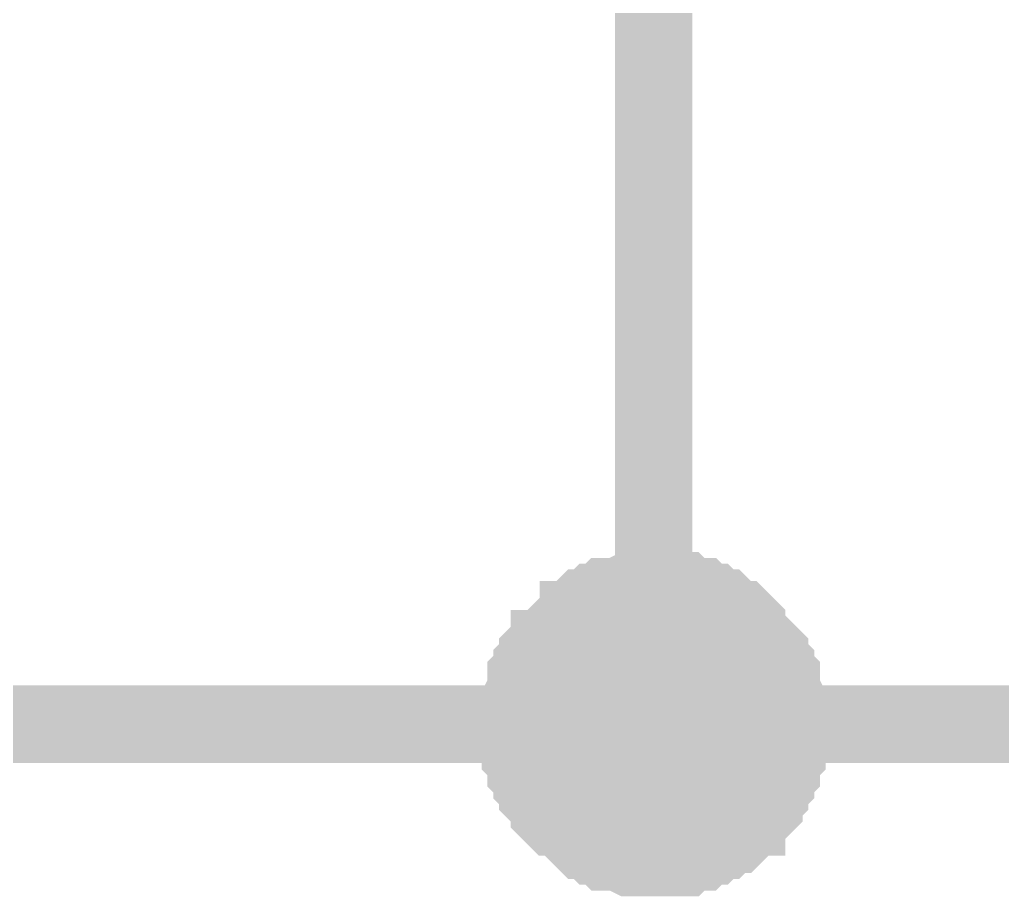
# Model space of a CAD drawing. Header units: millimetres. Extents: x 0 to 841, y 0 to 594.
# Drawn here: x 500.058 to 503.855, y 348.321 to 351.708 of the extents above; entities that cross this region are included whole.
import ezdxf

# ---------------------------------------------------------------- set-up
doc = ezdxf.new("R2010")
doc.units = ezdxf.units.MM
doc.layers.add('Sheet', color=255, linetype='Continuous')

msp = doc.modelspace()

# ---------------------------------------------------------------- linework, layer by layer
at = {"layer": 'Sheet', "color": 18, "true_color": 0x000000, "const_width": 0.2997}
for points in [[(425.0025, 368.9878), (502.5078, 368.9878), (502.5078, 358.9758), (502.5078, 353.981), (502.5078, 348.9862), (497.5125, 348.9862)], [(507.5031, 358.9758), (507.5031, 348.9862), (502.5078, 348.9862)], [(501.9926, 348.9862), (501.9926, 349.0086), (501.9926, 349.031), (501.9926, 349.0534), (501.9926, 349.0758), (502.015, 349.1206), (502.015, 349.143), (502.015, 349.1654), (502.0374, 349.1878), (502.0374, 349.2102), (502.0598, 349.2326), (502.0598, 349.255), (502.0822, 349.2774), (502.1046, 349.2774), (502.1046, 349.2998), (502.127, 349.3222), (502.1494, 349.3446), (502.1718, 349.367), (502.1942, 349.3894), (502.2166, 349.3894), (502.2166, 349.4118), (502.239, 349.4342), (502.2614, 349.4342), (502.2838, 349.4566), (502.3062, 349.4566), (502.3286, 349.479), (502.351, 349.479), (502.3734, 349.479), (502.4182, 349.5014), (502.4406, 349.5014), (502.463, 349.5014), (502.4854, 349.5014), (502.5078, 349.5014)], [(501.9926, 348.9862), (501.9926, 349.0086), (501.9926, 349.031), (501.9926, 349.0534), (501.9926, 349.0758), (502.015, 349.1206), (502.015, 349.143), (502.015, 349.1654), (502.0374, 349.1878), (502.0374, 349.2102), (502.0598, 349.2326), (502.0598, 349.255), (502.0822, 349.2774), (502.1046, 349.2774), (502.1046, 349.2998), (502.127, 349.3222), (502.1494, 349.3446), (502.1718, 349.367), (502.1942, 349.3894), (502.2166, 349.3894), (502.2166, 349.4118), (502.239, 349.4342), (502.2614, 349.4342), (502.2838, 349.4566), (502.3062, 349.4566), (502.3286, 349.479), (502.351, 349.479), (502.3734, 349.479), (502.4182, 349.5014), (502.4406, 349.5014), (502.463, 349.5014), (502.4854, 349.5014), (502.5078, 349.5014)], [(501.9926, 348.9862), (501.9926, 349.0086), (501.9926, 349.031), (501.9926, 349.0534), (501.9926, 349.0758), (502.015, 349.1206), (502.015, 349.143), (502.015, 349.1654), (502.0374, 349.1878), (502.0374, 349.2102), (502.0598, 349.2326), (502.0598, 349.255), (502.0822, 349.2774), (502.1046, 349.2774), (502.1046, 349.2998), (502.127, 349.3222), (502.1494, 349.3446), (502.1718, 349.367), (502.1942, 349.3894), (502.2166, 349.3894), (502.2166, 349.4118), (502.239, 349.4342), (502.2614, 349.4342), (502.2838, 349.4566), (502.3062, 349.4566), (502.3286, 349.479), (502.351, 349.479), (502.3734, 349.479), (502.4182, 349.5014), (502.4406, 349.5014), (502.463, 349.5014), (502.4854, 349.5014), (502.5078, 349.5014)], [(501.9926, 348.9862), (501.9926, 349.0086), (501.9926, 349.031), (501.9926, 349.0534), (501.9926, 349.0758), (502.015, 349.1206), (502.015, 349.143), (502.015, 349.1654), (502.0374, 349.1878), (502.0374, 349.2102), (502.0598, 349.2326), (502.0598, 349.255), (502.0822, 349.2774), (502.1046, 349.2774), (502.1046, 349.2998), (502.127, 349.3222), (502.1494, 349.3446), (502.1718, 349.367), (502.1942, 349.3894), (502.2166, 349.3894), (502.2166, 349.4118), (502.239, 349.4342), (502.2614, 349.4342), (502.2838, 349.4566), (502.3062, 349.4566), (502.3286, 349.479), (502.351, 349.479), (502.3734, 349.479), (502.4182, 349.5014), (502.4406, 349.5014), (502.463, 349.5014), (502.4854, 349.5014), (502.5078, 349.5014)], [(501.9926, 348.9862), (501.9926, 349.0086), (501.9926, 349.031), (501.9926, 349.0534), (501.9926, 349.0758), (502.015, 349.1206), (502.015, 349.143), (502.015, 349.1654), (502.0374, 349.1878), (502.0374, 349.2102), (502.0598, 349.2326), (502.0598, 349.255), (502.0822, 349.2774), (502.1046, 349.2774), (502.1046, 349.2998), (502.127, 349.3222), (502.1494, 349.3446), (502.1718, 349.367), (502.1942, 349.3894), (502.2166, 349.3894), (502.2166, 349.4118), (502.239, 349.4342), (502.2614, 349.4342), (502.2838, 349.4566), (502.3062, 349.4566), (502.3286, 349.479), (502.351, 349.479), (502.3734, 349.479), (502.4182, 349.5014), (502.4406, 349.5014), (502.463, 349.5014), (502.4854, 349.5014), (502.5078, 349.5014)], [(501.9926, 348.9862), (501.9926, 349.0086), (501.9926, 349.031), (501.9926, 349.0534), (501.9926, 349.0758), (502.015, 349.1206), (502.015, 349.143), (502.015, 349.1654), (502.0374, 349.1878), (502.0374, 349.2102), (502.0598, 349.2326), (502.0598, 349.255), (502.0822, 349.2774), (502.1046, 349.2774), (502.1046, 349.2998), (502.127, 349.3222), (502.1494, 349.3446), (502.1718, 349.367), (502.1942, 349.3894), (502.2166, 349.3894), (502.2166, 349.4118), (502.239, 349.4342), (502.2614, 349.4342), (502.2838, 349.4566), (502.3062, 349.4566), (502.3286, 349.479), (502.351, 349.479), (502.3734, 349.479), (502.4182, 349.5014), (502.4406, 349.5014), (502.463, 349.5014), (502.4854, 349.5014), (502.5078, 349.5014)], [(501.9926, 348.9862), (501.9926, 349.0086), (501.9926, 349.031), (501.9926, 349.0534), (501.9926, 349.0758), (502.015, 349.1206), (502.015, 349.143), (502.015, 349.1654), (502.0374, 349.1878), (502.0374, 349.2102), (502.0598, 349.2326), (502.0598, 349.255), (502.0822, 349.2774), (502.1046, 349.2774), (502.1046, 349.2998), (502.127, 349.3222), (502.1494, 349.3446), (502.1718, 349.367), (502.1942, 349.3894), (502.2166, 349.3894), (502.2166, 349.4118), (502.239, 349.4342), (502.2614, 349.4342), (502.2838, 349.4566), (502.3062, 349.4566), (502.3286, 349.479), (502.351, 349.479), (502.3734, 349.479), (502.4182, 349.5014), (502.4406, 349.5014), (502.463, 349.5014), (502.4854, 349.5014), (502.5078, 349.5014)], [(501.9926, 348.9862), (501.9926, 349.0086), (501.9926, 349.031), (501.9926, 349.0534), (501.9926, 349.0758), (502.015, 349.1206), (502.015, 349.143), (502.015, 349.1654), (502.0374, 349.1878), (502.0374, 349.2102), (502.0598, 349.2326), (502.0598, 349.255), (502.0822, 349.2774), (502.1046, 349.2774), (502.1046, 349.2998), (502.127, 349.3222), (502.1494, 349.3446), (502.1718, 349.367), (502.1942, 349.3894), (502.2166, 349.3894), (502.2166, 349.4118), (502.239, 349.4342), (502.2614, 349.4342), (502.2838, 349.4566), (502.3062, 349.4566), (502.3286, 349.479), (502.351, 349.479), (502.3734, 349.479), (502.4182, 349.5014), (502.4406, 349.5014), (502.463, 349.5014), (502.4854, 349.5014), (502.5078, 349.5014)], [(502.5078, 349.5014), (502.5078, 349.5014)], [(502.5078, 349.5014), (502.5302, 349.5014), (502.5526, 349.5014), (502.5974, 349.5014), (502.6198, 349.5014), (502.6422, 349.479), (502.6646, 349.479), (502.687, 349.479), (502.7094, 349.4566), (502.7318, 349.4566), (502.7542, 349.4342), (502.7766, 349.4342), (502.799, 349.4118), (502.8214, 349.3894), (502.8438, 349.3894), (502.8662, 349.367), (502.8662, 349.3446), (502.8886, 349.3222), (502.911, 349.2998), (502.9334, 349.2774), (502.9334, 349.2774), (502.9558, 349.255), (502.9558, 349.2326), (502.9782, 349.2102), (502.9782, 349.1878), (503.0006, 349.1654), (503.0006, 349.143), (503.0006, 349.1206), (503.023, 349.0758), (503.023, 349.0534), (503.023, 349.031), (503.023, 349.0086), (503.023, 348.9862)], [(502.5078, 349.5014), (502.5078, 349.5014)], [(502.5078, 349.5014), (502.5302, 349.5014), (502.5526, 349.5014), (502.5974, 349.5014), (502.6198, 349.5014), (502.6422, 349.479), (502.6646, 349.479), (502.687, 349.479), (502.7094, 349.4566), (502.7318, 349.4566), (502.7542, 349.4342), (502.7766, 349.4342), (502.799, 349.4118), (502.8214, 349.3894), (502.8438, 349.3894), (502.8662, 349.367), (502.8662, 349.3446), (502.8886, 349.3222), (502.911, 349.2998), (502.9334, 349.2774), (502.9334, 349.2774), (502.9558, 349.255), (502.9558, 349.2326), (502.9782, 349.2102), (502.9782, 349.1878), (503.0006, 349.1654), (503.0006, 349.143), (503.0006, 349.1206), (503.023, 349.0758), (503.023, 349.0534), (503.023, 349.031), (503.023, 349.0086), (503.023, 348.9862)], [(502.5078, 349.5014), (502.5078, 349.5014)], [(502.5078, 349.5014), (502.5302, 349.5014), (502.5526, 349.5014), (502.5974, 349.5014), (502.6198, 349.5014), (502.6422, 349.479), (502.6646, 349.479), (502.687, 349.479), (502.7094, 349.4566), (502.7318, 349.4566), (502.7542, 349.4342), (502.7766, 349.4342), (502.799, 349.4118), (502.8214, 349.3894), (502.8438, 349.3894), (502.8662, 349.367), (502.8662, 349.3446), (502.8886, 349.3222), (502.911, 349.2998), (502.9334, 349.2774), (502.9334, 349.2774), (502.9558, 349.255), (502.9558, 349.2326), (502.9782, 349.2102), (502.9782, 349.1878), (503.0006, 349.1654), (503.0006, 349.143), (503.0006, 349.1206), (503.023, 349.0758), (503.023, 349.0534), (503.023, 349.031), (503.023, 349.0086), (503.023, 348.9862)], [(502.5078, 349.5014), (502.5078, 349.5014)], [(502.5078, 349.5014), (502.5302, 349.5014), (502.5526, 349.5014), (502.5974, 349.5014), (502.6198, 349.5014), (502.6422, 349.479), (502.6646, 349.479), (502.687, 349.479), (502.7094, 349.4566), (502.7318, 349.4566), (502.7542, 349.4342), (502.7766, 349.4342), (502.799, 349.4118), (502.8214, 349.3894), (502.8438, 349.3894), (502.8662, 349.367), (502.8662, 349.3446), (502.8886, 349.3222), (502.911, 349.2998), (502.9334, 349.2774), (502.9334, 349.2774), (502.9558, 349.255), (502.9558, 349.2326), (502.9782, 349.2102), (502.9782, 349.1878), (503.0006, 349.1654), (503.0006, 349.143), (503.0006, 349.1206), (503.023, 349.0758), (503.023, 349.0534), (503.023, 349.031), (503.023, 349.0086), (503.023, 348.9862)], [(502.5078, 349.5014), (502.5078, 349.5014)], [(502.5078, 349.5014), (502.5302, 349.5014), (502.5526, 349.5014), (502.5974, 349.5014), (502.6198, 349.5014), (502.6422, 349.479), (502.6646, 349.479), (502.687, 349.479), (502.7094, 349.4566), (502.7318, 349.4566), (502.7542, 349.4342), (502.7766, 349.4342), (502.799, 349.4118), (502.8214, 349.3894), (502.8438, 349.3894), (502.8662, 349.367), (502.8662, 349.3446), (502.8886, 349.3222), (502.911, 349.2998), (502.9334, 349.2774), (502.9334, 349.2774), (502.9558, 349.255), (502.9558, 349.2326), (502.9782, 349.2102), (502.9782, 349.1878), (503.0006, 349.1654), (503.0006, 349.143), (503.0006, 349.1206), (503.023, 349.0758), (503.023, 349.0534), (503.023, 349.031), (503.023, 349.0086), (503.023, 348.9862)], [(502.5078, 349.5014), (502.5078, 349.5014)], [(502.5078, 349.5014), (502.5302, 349.5014), (502.5526, 349.5014), (502.5974, 349.5014), (502.6198, 349.5014), (502.6422, 349.479), (502.6646, 349.479), (502.687, 349.479), (502.7094, 349.4566), (502.7318, 349.4566), (502.7542, 349.4342), (502.7766, 349.4342), (502.799, 349.4118), (502.8214, 349.3894), (502.8438, 349.3894), (502.8662, 349.367), (502.8662, 349.3446), (502.8886, 349.3222), (502.911, 349.2998), (502.9334, 349.2774), (502.9334, 349.2774), (502.9558, 349.255), (502.9558, 349.2326), (502.9782, 349.2102), (502.9782, 349.1878), (503.0006, 349.1654), (503.0006, 349.143), (503.0006, 349.1206), (503.023, 349.0758), (503.023, 349.0534), (503.023, 349.031), (503.023, 349.0086), (503.023, 348.9862)], [(502.5078, 349.5014), (502.5078, 349.5014)], [(502.5078, 349.5014), (502.5302, 349.5014), (502.5526, 349.5014), (502.5974, 349.5014), (502.6198, 349.5014), (502.6422, 349.479), (502.6646, 349.479), (502.687, 349.479), (502.7094, 349.4566), (502.7318, 349.4566), (502.7542, 349.4342), (502.7766, 349.4342), (502.799, 349.4118), (502.8214, 349.3894), (502.8438, 349.3894), (502.8662, 349.367), (502.8662, 349.3446), (502.8886, 349.3222), (502.911, 349.2998), (502.9334, 349.2774), (502.9334, 349.2774), (502.9558, 349.255), (502.9558, 349.2326), (502.9782, 349.2102), (502.9782, 349.1878), (503.0006, 349.1654), (503.0006, 349.143), (503.0006, 349.1206), (503.023, 349.0758), (503.023, 349.0534), (503.023, 349.031), (503.023, 349.0086), (503.023, 348.9862)], [(502.5078, 349.5014), (502.5078, 349.5014)], [(502.5078, 349.5014), (502.5302, 349.5014), (502.5526, 349.5014), (502.5974, 349.5014), (502.6198, 349.5014), (502.6422, 349.479), (502.6646, 349.479), (502.687, 349.479), (502.7094, 349.4566), (502.7318, 349.4566), (502.7542, 349.4342), (502.7766, 349.4342), (502.799, 349.4118), (502.8214, 349.3894), (502.8438, 349.3894), (502.8662, 349.367), (502.8662, 349.3446), (502.8886, 349.3222), (502.911, 349.2998), (502.9334, 349.2774), (502.9334, 349.2774), (502.9558, 349.255), (502.9558, 349.2326), (502.9782, 349.2102), (502.9782, 349.1878), (503.0006, 349.1654), (503.0006, 349.143), (503.0006, 349.1206), (503.023, 349.0758), (503.023, 349.0534), (503.023, 349.031), (503.023, 349.0086), (503.023, 348.9862)], [(502.5078, 348.471), (502.4854, 348.471), (502.463, 348.471), (502.4406, 348.471), (502.4182, 348.471), (502.3734, 348.4934), (502.351, 348.4934), (502.3286, 348.4934), (502.3062, 348.5158), (502.2838, 348.5158), (502.2614, 348.5382), (502.239, 348.5382), (502.2166, 348.5606), (502.2166, 348.5606), (502.1942, 348.583), (502.1718, 348.6054), (502.1494, 348.6278), (502.127, 348.6278), (502.1046, 348.6502), (502.1046, 348.6726), (502.0822, 348.695), (502.0598, 348.7174), (502.0598, 348.7398), (502.0374, 348.7622), (502.0374, 348.7846), (502.015, 348.807), (502.015, 348.8294), (502.015, 348.8518), (501.9926, 348.8742), (501.9926, 348.8966), (501.9926, 348.9414), (501.9926, 348.9638), (501.9926, 348.9862)], [(501.9926, 348.9862), (501.9926, 348.9862)], [(502.5078, 348.471), (502.4854, 348.471), (502.463, 348.471), (502.4406, 348.471), (502.4182, 348.471), (502.3734, 348.4934), (502.351, 348.4934), (502.3286, 348.4934), (502.3062, 348.5158), (502.2838, 348.5158), (502.2614, 348.5382), (502.239, 348.5382), (502.2166, 348.5606), (502.2166, 348.5606), (502.1942, 348.583), (502.1718, 348.6054), (502.1494, 348.6278), (502.127, 348.6278), (502.1046, 348.6502), (502.1046, 348.6726), (502.0822, 348.695), (502.0598, 348.7174), (502.0598, 348.7398), (502.0374, 348.7622), (502.0374, 348.7846), (502.015, 348.807), (502.015, 348.8294), (502.015, 348.8518), (501.9926, 348.8742), (501.9926, 348.8966), (501.9926, 348.9414), (501.9926, 348.9638), (501.9926, 348.9862)], [(501.9926, 348.9862), (501.9926, 348.9862)], [(502.5078, 348.471), (502.4854, 348.471), (502.463, 348.471), (502.4406, 348.471), (502.4182, 348.471), (502.3734, 348.4934), (502.351, 348.4934), (502.3286, 348.4934), (502.3062, 348.5158), (502.2838, 348.5158), (502.2614, 348.5382), (502.239, 348.5382), (502.2166, 348.5606), (502.2166, 348.5606), (502.1942, 348.583), (502.1718, 348.6054), (502.1494, 348.6278), (502.127, 348.6278), (502.1046, 348.6502), (502.1046, 348.6726), (502.0822, 348.695), (502.0598, 348.7174), (502.0598, 348.7398), (502.0374, 348.7622), (502.0374, 348.7846), (502.015, 348.807), (502.015, 348.8294), (502.015, 348.8518), (501.9926, 348.8742), (501.9926, 348.8966), (501.9926, 348.9414), (501.9926, 348.9638), (501.9926, 348.9862)], [(501.9926, 348.9862), (501.9926, 348.9862)], [(502.5078, 348.471), (502.4854, 348.471), (502.463, 348.471), (502.4406, 348.471), (502.4182, 348.471), (502.3734, 348.4934), (502.351, 348.4934), (502.3286, 348.4934), (502.3062, 348.5158), (502.2838, 348.5158), (502.2614, 348.5382), (502.239, 348.5382), (502.2166, 348.5606), (502.2166, 348.5606), (502.1942, 348.583), (502.1718, 348.6054), (502.1494, 348.6278), (502.127, 348.6278), (502.1046, 348.6502), (502.1046, 348.6726), (502.0822, 348.695), (502.0598, 348.7174), (502.0598, 348.7398), (502.0374, 348.7622), (502.0374, 348.7846), (502.015, 348.807), (502.015, 348.8294), (502.015, 348.8518), (501.9926, 348.8742), (501.9926, 348.8966), (501.9926, 348.9414), (501.9926, 348.9638), (501.9926, 348.9862)], [(501.9926, 348.9862), (501.9926, 348.9862)], [(502.5078, 348.471), (502.4854, 348.471), (502.463, 348.471), (502.4406, 348.471), (502.4182, 348.471), (502.3734, 348.4934), (502.351, 348.4934), (502.3286, 348.4934), (502.3062, 348.5158), (502.2838, 348.5158), (502.2614, 348.5382), (502.239, 348.5382), (502.2166, 348.5606), (502.2166, 348.5606), (502.1942, 348.583), (502.1718, 348.6054), (502.1494, 348.6278), (502.127, 348.6278), (502.1046, 348.6502), (502.1046, 348.6726), (502.0822, 348.695), (502.0598, 348.7174), (502.0598, 348.7398), (502.0374, 348.7622), (502.0374, 348.7846), (502.015, 348.807), (502.015, 348.8294), (502.015, 348.8518), (501.9926, 348.8742), (501.9926, 348.8966), (501.9926, 348.9414), (501.9926, 348.9638), (501.9926, 348.9862)], [(501.9926, 348.9862), (501.9926, 348.9862)], [(502.5078, 348.471), (502.4854, 348.471), (502.463, 348.471), (502.4406, 348.471), (502.4182, 348.471), (502.3734, 348.4934), (502.351, 348.4934), (502.3286, 348.4934), (502.3062, 348.5158), (502.2838, 348.5158), (502.2614, 348.5382), (502.239, 348.5382), (502.2166, 348.5606), (502.2166, 348.5606), (502.1942, 348.583), (502.1718, 348.6054), (502.1494, 348.6278), (502.127, 348.6278), (502.1046, 348.6502), (502.1046, 348.6726), (502.0822, 348.695), (502.0598, 348.7174), (502.0598, 348.7398), (502.0374, 348.7622), (502.0374, 348.7846), (502.015, 348.807), (502.015, 348.8294), (502.015, 348.8518), (501.9926, 348.8742), (501.9926, 348.8966), (501.9926, 348.9414), (501.9926, 348.9638), (501.9926, 348.9862)], [(501.9926, 348.9862), (501.9926, 348.9862)], [(502.5078, 348.471), (502.4854, 348.471), (502.463, 348.471), (502.4406, 348.471), (502.4182, 348.471), (502.3734, 348.4934), (502.351, 348.4934), (502.3286, 348.4934), (502.3062, 348.5158), (502.2838, 348.5158), (502.2614, 348.5382), (502.239, 348.5382), (502.2166, 348.5606), (502.2166, 348.5606), (502.1942, 348.583), (502.1718, 348.6054), (502.1494, 348.6278), (502.127, 348.6278), (502.1046, 348.6502), (502.1046, 348.6726), (502.0822, 348.695), (502.0598, 348.7174), (502.0598, 348.7398), (502.0374, 348.7622), (502.0374, 348.7846), (502.015, 348.807), (502.015, 348.8294), (502.015, 348.8518), (501.9926, 348.8742), (501.9926, 348.8966), (501.9926, 348.9414), (501.9926, 348.9638), (501.9926, 348.9862)], [(501.9926, 348.9862), (501.9926, 348.9862)], [(502.5078, 348.471), (502.4854, 348.471), (502.463, 348.471), (502.4406, 348.471), (502.4182, 348.471), (502.3734, 348.4934), (502.351, 348.4934), (502.3286, 348.4934), (502.3062, 348.5158), (502.2838, 348.5158), (502.2614, 348.5382), (502.239, 348.5382), (502.2166, 348.5606), (502.2166, 348.5606), (502.1942, 348.583), (502.1718, 348.6054), (502.1494, 348.6278), (502.127, 348.6278), (502.1046, 348.6502), (502.1046, 348.6726), (502.0822, 348.695), (502.0598, 348.7174), (502.0598, 348.7398), (502.0374, 348.7622), (502.0374, 348.7846), (502.015, 348.807), (502.015, 348.8294), (502.015, 348.8518), (501.9926, 348.8742), (501.9926, 348.8966), (501.9926, 348.9414), (501.9926, 348.9638), (501.9926, 348.9862)], [(501.9926, 348.9862), (501.9926, 348.9862)], [(503.023, 348.9862), (503.023, 348.9638), (503.023, 348.9414), (503.023, 348.8966), (503.023, 348.8742), (503.0006, 348.8518), (503.0006, 348.8294), (503.0006, 348.807), (502.9782, 348.7846), (502.9782, 348.7622), (502.9558, 348.7398), (502.9558, 348.7174), (502.9334, 348.695), (502.9334, 348.6726), (502.911, 348.6502), (502.8886, 348.6278), (502.8662, 348.6278), (502.8662, 348.6054), (502.8438, 348.583), (502.8214, 348.5606), (502.799, 348.5606), (502.7766, 348.5382), (502.7542, 348.5382), (502.7318, 348.5158), (502.7094, 348.5158), (502.687, 348.4934), (502.6646, 348.4934), (502.6422, 348.4934), (502.6198, 348.471), (502.5974, 348.471), (502.5526, 348.471), (502.5302, 348.471), (502.5078, 348.471)], [(503.023, 348.9862), (503.023, 348.9638), (503.023, 348.9414), (503.023, 348.8966), (503.023, 348.8742), (503.0006, 348.8518), (503.0006, 348.8294), (503.0006, 348.807), (502.9782, 348.7846), (502.9782, 348.7622), (502.9558, 348.7398), (502.9558, 348.7174), (502.9334, 348.695), (502.9334, 348.6726), (502.911, 348.6502), (502.8886, 348.6278), (502.8662, 348.6278), (502.8662, 348.6054), (502.8438, 348.583), (502.8214, 348.5606), (502.799, 348.5606), (502.7766, 348.5382), (502.7542, 348.5382), (502.7318, 348.5158), (502.7094, 348.5158), (502.687, 348.4934), (502.6646, 348.4934), (502.6422, 348.4934), (502.6198, 348.471), (502.5974, 348.471), (502.5526, 348.471), (502.5302, 348.471), (502.5078, 348.471)], [(503.023, 348.9862), (503.023, 348.9638), (503.023, 348.9414), (503.023, 348.8966), (503.023, 348.8742), (503.0006, 348.8518), (503.0006, 348.8294), (503.0006, 348.807), (502.9782, 348.7846), (502.9782, 348.7622), (502.9558, 348.7398), (502.9558, 348.7174), (502.9334, 348.695), (502.9334, 348.6726), (502.911, 348.6502), (502.8886, 348.6278), (502.8662, 348.6278), (502.8662, 348.6054), (502.8438, 348.583), (502.8214, 348.5606), (502.799, 348.5606), (502.7766, 348.5382), (502.7542, 348.5382), (502.7318, 348.5158), (502.7094, 348.5158), (502.687, 348.4934), (502.6646, 348.4934), (502.6422, 348.4934), (502.6198, 348.471), (502.5974, 348.471), (502.5526, 348.471), (502.5302, 348.471), (502.5078, 348.471)], [(503.023, 348.9862), (503.023, 348.9638), (503.023, 348.9414), (503.023, 348.8966), (503.023, 348.8742), (503.0006, 348.8518), (503.0006, 348.8294), (503.0006, 348.807), (502.9782, 348.7846), (502.9782, 348.7622), (502.9558, 348.7398), (502.9558, 348.7174), (502.9334, 348.695), (502.9334, 348.6726), (502.911, 348.6502), (502.8886, 348.6278), (502.8662, 348.6278), (502.8662, 348.6054), (502.8438, 348.583), (502.8214, 348.5606), (502.799, 348.5606), (502.7766, 348.5382), (502.7542, 348.5382), (502.7318, 348.5158), (502.7094, 348.5158), (502.687, 348.4934), (502.6646, 348.4934), (502.6422, 348.4934), (502.6198, 348.471), (502.5974, 348.471), (502.5526, 348.471), (502.5302, 348.471), (502.5078, 348.471)], [(503.023, 348.9862), (503.023, 348.9638), (503.023, 348.9414), (503.023, 348.8966), (503.023, 348.8742), (503.0006, 348.8518), (503.0006, 348.8294), (503.0006, 348.807), (502.9782, 348.7846), (502.9782, 348.7622), (502.9558, 348.7398), (502.9558, 348.7174), (502.9334, 348.695), (502.9334, 348.6726), (502.911, 348.6502), (502.8886, 348.6278), (502.8662, 348.6278), (502.8662, 348.6054), (502.8438, 348.583), (502.8214, 348.5606), (502.799, 348.5606), (502.7766, 348.5382), (502.7542, 348.5382), (502.7318, 348.5158), (502.7094, 348.5158), (502.687, 348.4934), (502.6646, 348.4934), (502.6422, 348.4934), (502.6198, 348.471), (502.5974, 348.471), (502.5526, 348.471), (502.5302, 348.471), (502.5078, 348.471)], [(503.023, 348.9862), (503.023, 348.9638), (503.023, 348.9414), (503.023, 348.8966), (503.023, 348.8742), (503.0006, 348.8518), (503.0006, 348.8294), (503.0006, 348.807), (502.9782, 348.7846), (502.9782, 348.7622), (502.9558, 348.7398), (502.9558, 348.7174), (502.9334, 348.695), (502.9334, 348.6726), (502.911, 348.6502), (502.8886, 348.6278), (502.8662, 348.6278), (502.8662, 348.6054), (502.8438, 348.583), (502.8214, 348.5606), (502.799, 348.5606), (502.7766, 348.5382), (502.7542, 348.5382), (502.7318, 348.5158), (502.7094, 348.5158), (502.687, 348.4934), (502.6646, 348.4934), (502.6422, 348.4934), (502.6198, 348.471), (502.5974, 348.471), (502.5526, 348.471), (502.5302, 348.471), (502.5078, 348.471)], [(503.023, 348.9862), (503.023, 348.9638), (503.023, 348.9414), (503.023, 348.8966), (503.023, 348.8742), (503.0006, 348.8518), (503.0006, 348.8294), (503.0006, 348.807), (502.9782, 348.7846), (502.9782, 348.7622), (502.9558, 348.7398), (502.9558, 348.7174), (502.9334, 348.695), (502.9334, 348.6726), (502.911, 348.6502), (502.8886, 348.6278), (502.8662, 348.6278), (502.8662, 348.6054), (502.8438, 348.583), (502.8214, 348.5606), (502.799, 348.5606), (502.7766, 348.5382), (502.7542, 348.5382), (502.7318, 348.5158), (502.7094, 348.5158), (502.687, 348.4934), (502.6646, 348.4934), (502.6422, 348.4934), (502.6198, 348.471), (502.5974, 348.471), (502.5526, 348.471), (502.5302, 348.471), (502.5078, 348.471)], [(503.023, 348.9862), (503.023, 348.9638), (503.023, 348.9414), (503.023, 348.8966), (503.023, 348.8742), (503.0006, 348.8518), (503.0006, 348.8294), (503.0006, 348.807), (502.9782, 348.7846), (502.9782, 348.7622), (502.9558, 348.7398), (502.9558, 348.7174), (502.9334, 348.695), (502.9334, 348.6726), (502.911, 348.6502), (502.8886, 348.6278), (502.8662, 348.6278), (502.8662, 348.6054), (502.8438, 348.583), (502.8214, 348.5606), (502.799, 348.5606), (502.7766, 348.5382), (502.7542, 348.5382), (502.7318, 348.5158), (502.7094, 348.5158), (502.687, 348.4934), (502.6646, 348.4934), (502.6422, 348.4934), (502.6198, 348.471), (502.5974, 348.471), (502.5526, 348.471), (502.5302, 348.471), (502.5078, 348.471)], [(503.023, 348.9862), (503.023, 348.9862), (503.023, 348.9862), (503.023, 348.9862), (503.023, 348.9862), (503.023, 348.9862), (503.023, 348.9862), (503.023, 348.9862), (503.023, 348.9862), (503.023, 348.9862), (503.023, 348.9862), (503.023, 348.9862), (503.023, 348.9862), (503.023, 348.9862), (503.023, 348.9862), (503.023, 348.9862), (503.023, 348.9862), (503.023, 348.9862), (503.023, 348.9862), (503.023, 348.9862), (503.023, 348.9862), (503.023, 348.9862), (503.023, 348.9862), (503.023, 348.9862), (503.023, 348.9862), (503.023, 348.9862), (503.023, 348.9862), (503.023, 348.9862), (503.023, 348.9862), (503.023, 348.9862), (503.023, 348.9862), (503.023, 348.9862), (503.023, 348.9862)], [(503.023, 348.9862), (503.023, 348.9862)], [(503.023, 348.9862), (503.023, 348.9862), (503.023, 348.9862), (503.023, 348.9862), (503.023, 348.9862), (503.023, 348.9862), (503.023, 348.9862), (503.023, 348.9862), (503.023, 348.9862), (503.023, 348.9862), (503.023, 348.9862), (503.023, 348.9862), (503.023, 348.9862), (503.023, 348.9862), (503.023, 348.9862), (503.023, 348.9862), (503.023, 348.9862), (503.023, 348.9862), (503.023, 348.9862), (503.023, 348.9862), (503.023, 348.9862), (503.023, 348.9862), (503.023, 348.9862), (503.023, 348.9862), (503.023, 348.9862), (503.023, 348.9862), (503.023, 348.9862), (503.023, 348.9862), (503.023, 348.9862), (503.023, 348.9862), (503.023, 348.9862), (503.023, 348.9862), (503.023, 348.9862)], [(503.023, 348.9862), (503.023, 348.9862)], [(503.023, 348.9862), (503.023, 348.9862), (503.023, 348.9862), (503.023, 348.9862), (503.023, 348.9862), (503.023, 348.9862), (503.023, 348.9862), (503.023, 348.9862), (503.023, 348.9862), (503.023, 348.9862), (503.023, 348.9862), (503.023, 348.9862), (503.023, 348.9862), (503.023, 348.9862), (503.023, 348.9862), (503.023, 348.9862), (503.023, 348.9862), (503.023, 348.9862), (503.023, 348.9862), (503.023, 348.9862), (503.023, 348.9862), (503.023, 348.9862), (503.023, 348.9862), (503.023, 348.9862), (503.023, 348.9862), (503.023, 348.9862), (503.023, 348.9862), (503.023, 348.9862), (503.023, 348.9862), (503.023, 348.9862), (503.023, 348.9862), (503.023, 348.9862), (503.023, 348.9862)], [(503.023, 348.9862), (503.023, 348.9862)], [(503.023, 348.9862), (503.023, 348.9862), (503.023, 348.9862), (503.023, 348.9862), (503.023, 348.9862), (503.023, 348.9862), (503.023, 348.9862), (503.023, 348.9862), (503.023, 348.9862), (503.023, 348.9862), (503.023, 348.9862), (503.023, 348.9862), (503.023, 348.9862), (503.023, 348.9862), (503.023, 348.9862), (503.023, 348.9862), (503.023, 348.9862), (503.023, 348.9862), (503.023, 348.9862), (503.023, 348.9862), (503.023, 348.9862), (503.023, 348.9862), (503.023, 348.9862), (503.023, 348.9862), (503.023, 348.9862), (503.023, 348.9862), (503.023, 348.9862), (503.023, 348.9862), (503.023, 348.9862), (503.023, 348.9862), (503.023, 348.9862), (503.023, 348.9862), (503.023, 348.9862)], [(503.023, 348.9862), (503.023, 348.9862)], [(503.023, 348.9862), (503.023, 348.9862), (503.023, 348.9862), (503.023, 348.9862), (503.023, 348.9862), (503.023, 348.9862), (503.023, 348.9862), (503.023, 348.9862), (503.023, 348.9862), (503.023, 348.9862), (503.023, 348.9862), (503.023, 348.9862), (503.023, 348.9862), (503.023, 348.9862), (503.023, 348.9862), (503.023, 348.9862), (503.023, 348.9862), (503.023, 348.9862), (503.023, 348.9862), (503.023, 348.9862), (503.023, 348.9862), (503.023, 348.9862), (503.023, 348.9862), (503.023, 348.9862), (503.023, 348.9862), (503.023, 348.9862), (503.023, 348.9862), (503.023, 348.9862), (503.023, 348.9862), (503.023, 348.9862), (503.023, 348.9862), (503.023, 348.9862), (503.023, 348.9862)], [(503.023, 348.9862), (503.023, 348.9862)], [(503.023, 348.9862), (503.023, 348.9862), (503.023, 348.9862), (503.023, 348.9862), (503.023, 348.9862), (503.023, 348.9862), (503.023, 348.9862), (503.023, 348.9862), (503.023, 348.9862), (503.023, 348.9862), (503.023, 348.9862), (503.023, 348.9862), (503.023, 348.9862), (503.023, 348.9862), (503.023, 348.9862), (503.023, 348.9862), (503.023, 348.9862), (503.023, 348.9862), (503.023, 348.9862), (503.023, 348.9862), (503.023, 348.9862), (503.023, 348.9862), (503.023, 348.9862), (503.023, 348.9862), (503.023, 348.9862), (503.023, 348.9862), (503.023, 348.9862), (503.023, 348.9862), (503.023, 348.9862), (503.023, 348.9862), (503.023, 348.9862), (503.023, 348.9862), (503.023, 348.9862)], [(503.023, 348.9862), (503.023, 348.9862)], [(503.023, 348.9862), (503.023, 348.9862), (503.023, 348.9862), (503.023, 348.9862), (503.023, 348.9862), (503.023, 348.9862), (503.023, 348.9862), (503.023, 348.9862), (503.023, 348.9862), (503.023, 348.9862), (503.023, 348.9862), (503.023, 348.9862), (503.023, 348.9862), (503.023, 348.9862), (503.023, 348.9862), (503.023, 348.9862), (503.023, 348.9862), (503.023, 348.9862), (503.023, 348.9862), (503.023, 348.9862), (503.023, 348.9862), (503.023, 348.9862), (503.023, 348.9862), (503.023, 348.9862), (503.023, 348.9862), (503.023, 348.9862), (503.023, 348.9862), (503.023, 348.9862), (503.023, 348.9862), (503.023, 348.9862), (503.023, 348.9862), (503.023, 348.9862), (503.023, 348.9862)], [(503.023, 348.9862), (503.023, 348.9862)], [(503.023, 348.9862), (503.023, 348.9862), (503.023, 348.9862), (503.023, 348.9862), (503.023, 348.9862), (503.023, 348.9862), (503.023, 348.9862), (503.023, 348.9862), (503.023, 348.9862), (503.023, 348.9862), (503.023, 348.9862), (503.023, 348.9862), (503.023, 348.9862), (503.023, 348.9862), (503.023, 348.9862), (503.023, 348.9862), (503.023, 348.9862), (503.023, 348.9862), (503.023, 348.9862), (503.023, 348.9862), (503.023, 348.9862), (503.023, 348.9862), (503.023, 348.9862), (503.023, 348.9862), (503.023, 348.9862), (503.023, 348.9862), (503.023, 348.9862), (503.023, 348.9862), (503.023, 348.9862), (503.023, 348.9862), (503.023, 348.9862), (503.023, 348.9862), (503.023, 348.9862)], [(503.023, 348.9862), (503.023, 348.9862)]]:
    msp.add_lwpolyline(points, dxfattribs=at)
at = {"layer": 'Sheet', "color": 18, "true_color": 0x000000, "const_width": 0.508}
msp.add_lwpolyline([(502.2462, 348.9999, 1), (502.7542, 348.9999, 1)], format="xyb", close=True, dxfattribs=at)

doc.saveas('drawing.dxf')
